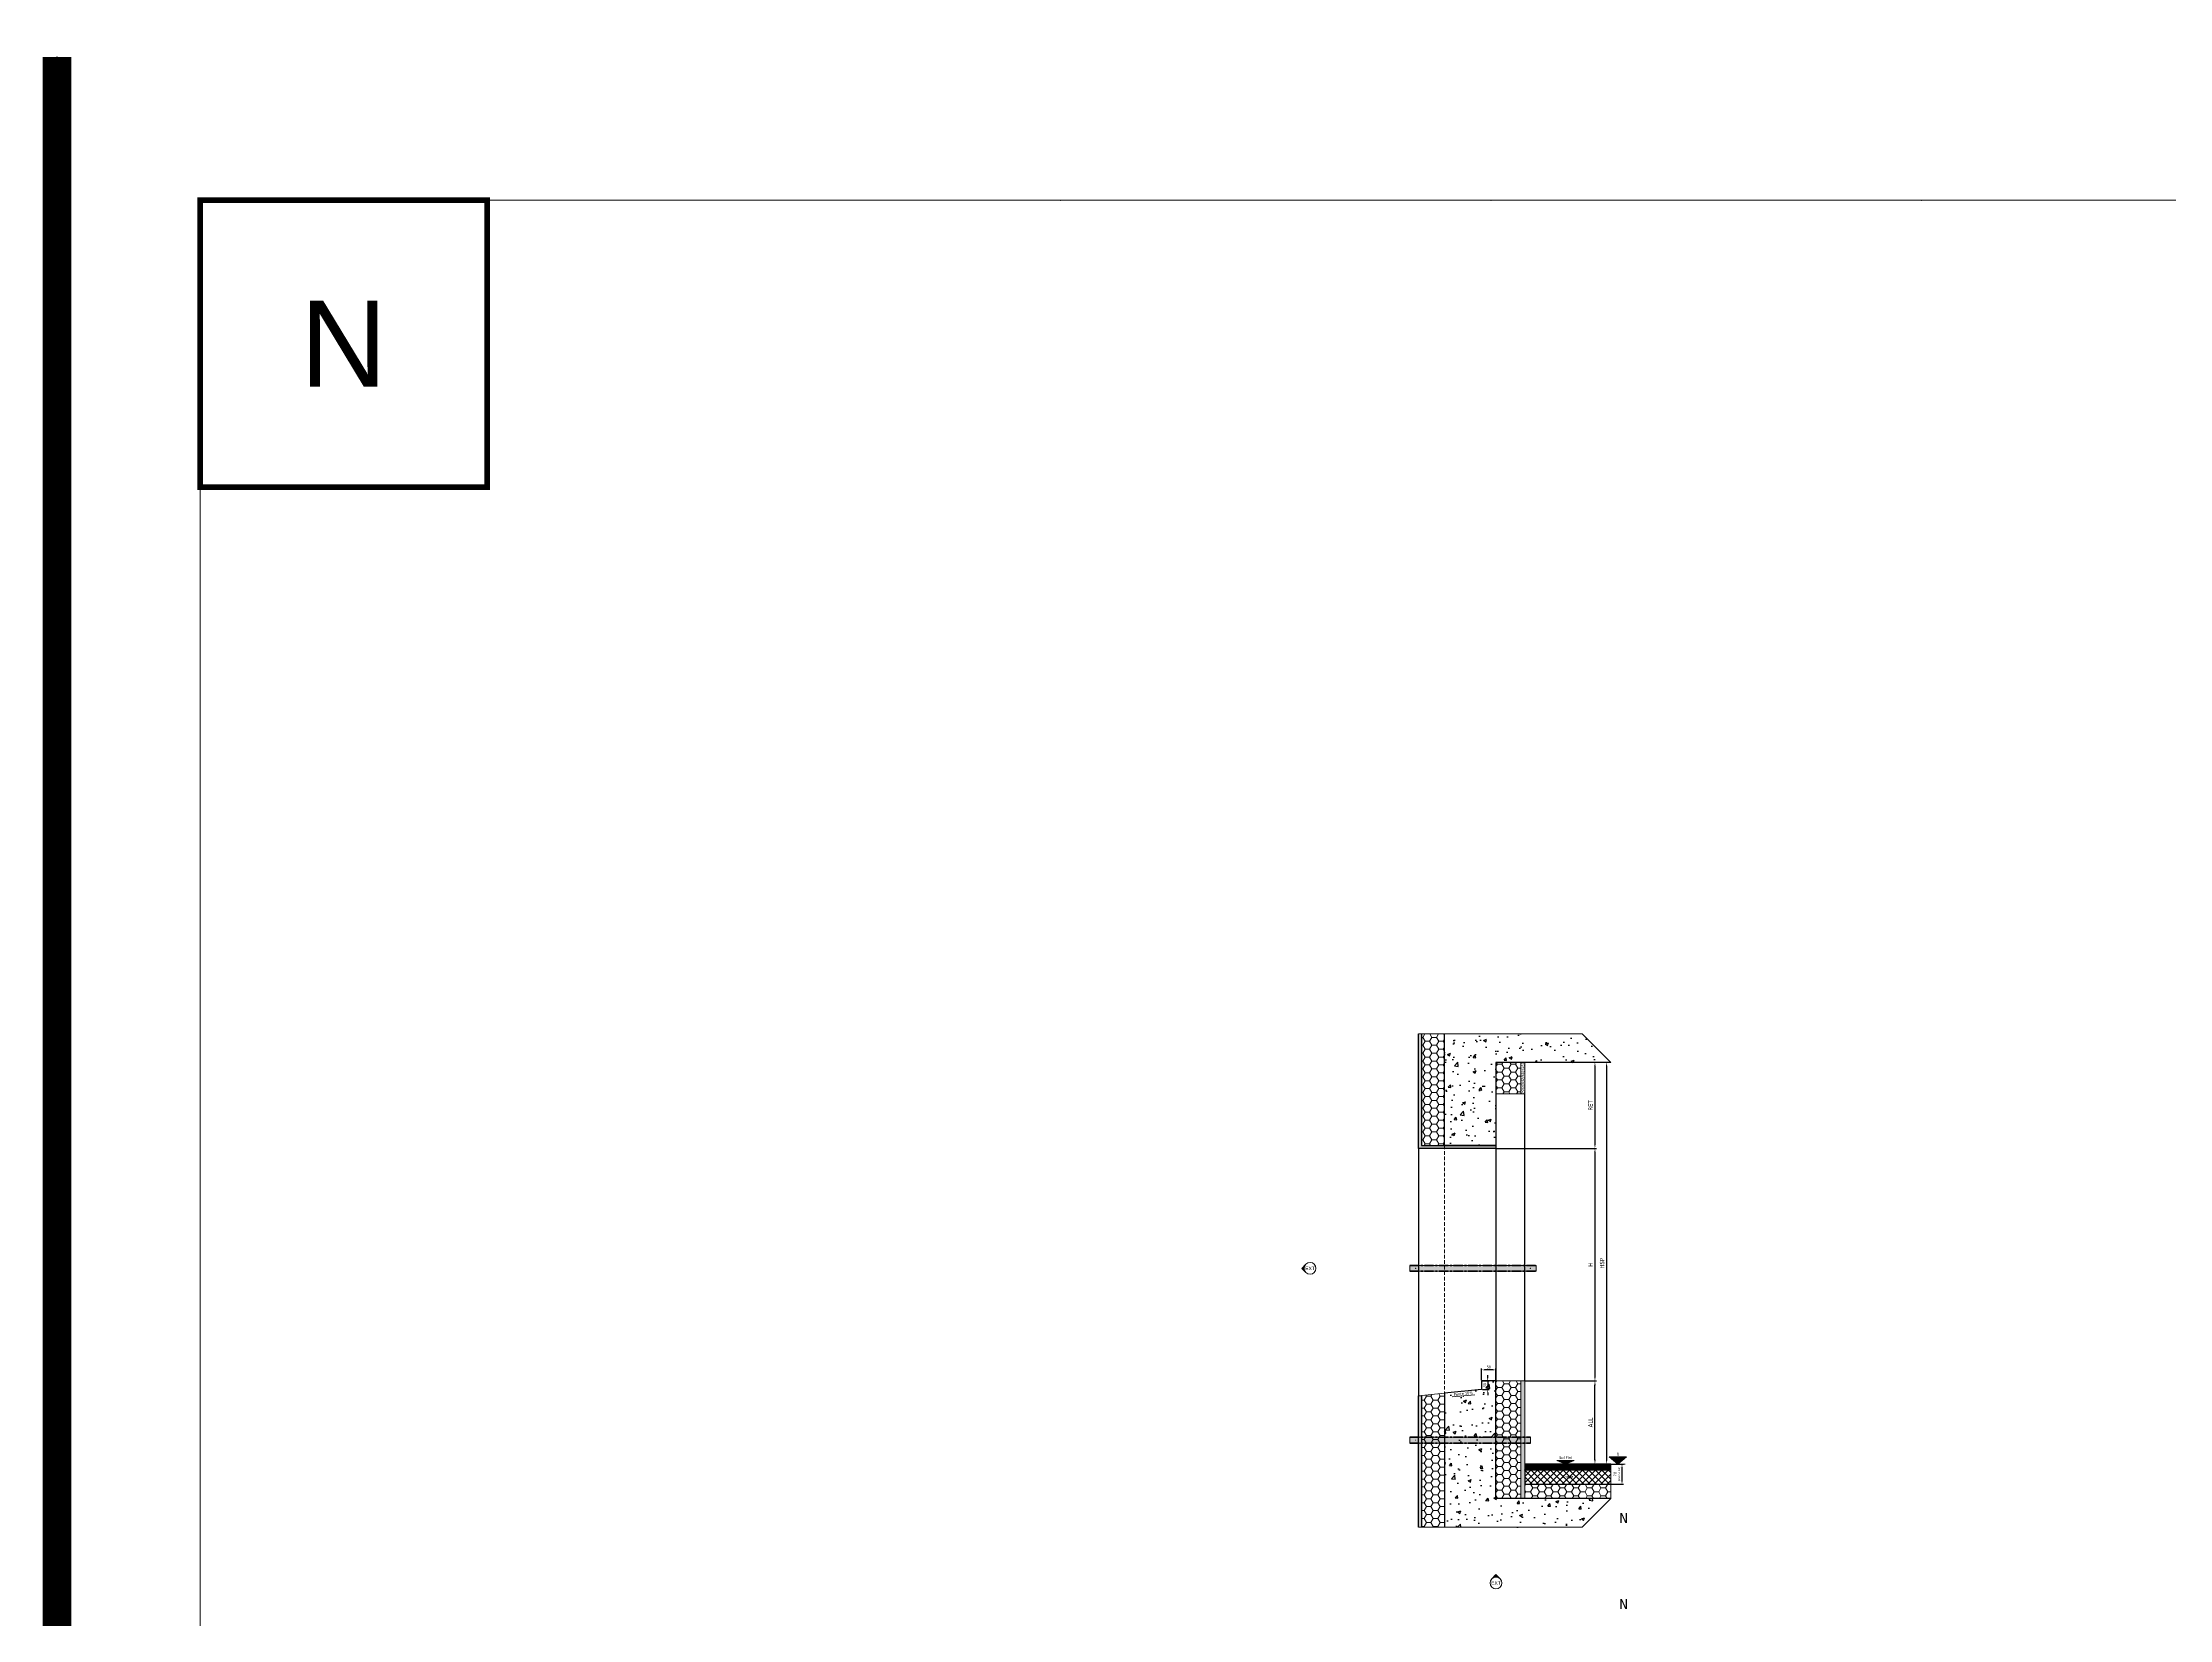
# Model space of a CAD drawing. Header units: millimetres. Extents: x -20000 to 230000, y -17405 to 25402.
# Drawn here: x 129950 to 137366, y 4552 to 10050 of the extents above; entities that cross this region are included whole.
import ezdxf
from ezdxf.enums import TextEntityAlignment as Align

# ---------------------------------------------------------------- set-up
doc = ezdxf.new("R2010")
doc.units = ezdxf.units.MM
doc.header["$PDMODE"] = 35
doc.header["$PDSIZE"] = 0.5
doc.linetypes.add('AXES', pattern=[50.800000000000004, 31.75, -6.35, 6.35, -6.35])
doc.linetypes.add('CACHE', pattern=[9.524999999999999, 6.35, -3.175])
doc.layers.get('0').update_dxf_attribs({"lineweight": 13})
doc.layers.get('Defpoints').update_dxf_attribs({"true_color": 0xc2a584})
for name, color, linetype, lineweight in [('0 - 1 (validé)', 3, 'Continuous', 13), ('1 - Axe', 1, 'AXES', 0), ('1 - BETON', 251, 'Continuous', 25), ('1 - Béton', 251, 'Continuous', 25), ('1 - Cotation', 32, 'Continuous', 13), ('1 - INTERROMPU', 253, 'CACHE', 13), ('1 - Isolant', 132, 'Continuous', 13), ('1 - Platre', 252, 'Continuous', 13), ('1 - Texte', 7, 'Continuous', 13), ('Texte', 7, 'Continuous', 13)]:
    doc.layers.add(name, color=color, linetype=linetype, lineweight=lineweight)
for name, color, linetype, lineweight, plot in [('0 - Invisible', 43, 'Continuous', 0, False), ('0 - Trame', 1, 'Continuous', 0, False), ('Non visible', 163, 'Continuous', 25, False)]:
    doc.layers.add(name, color=color, linetype=linetype, lineweight=lineweight, plot=plot)
doc.layers.add('1 - Cache', color=7, linetype='Continuous', lineweight=0, true_color=0xffffff)
doc.styles.get("Standard").update_dxf_attribs({"font": 'ARIALUNI.TTF'})
doc.styles.add('Texte Poralu', font='tahomabd.ttf')
doc.dimstyles.new('100 - 1000', dxfattribs={"dimtxt": 15, "dimasz": 15, "dimexe": 5, "dimexo": 2.5, "dimgap": 8, "dimtad": 1, "dimdec": 1, "dimtxsty": 'Texte Poralu', "dimcen": 10, "dimazin": 0, "dimtfac": 1, "dimtdec": 1, "dimtmove": 0, "dimatfit": 3, "dimfxl": 1, "dimarcsym": 0})
doc.dimstyles.new('30 - 1000', dxfattribs={"dimtxt": 10, "dimasz": 10, "dimexe": 5, "dimexo": 2.5, "dimgap": 5, "dimtad": 1, "dimdec": 1, "dimtxsty": 'Texte Poralu', "dimcen": 5, "dimazin": 0, "dimtfac": 1, "dimtdec": 1, "dimtmove": 0, "dimatfit": 3, "dimfxl": 1, "dimarcsym": 0})

# ---------------------------------------------------------------- blocks, each defined once
blk = doc.blocks.new('Cadre Coupe_Elev')
at = {"const_width": 20}
blk.add_lwpolyline([(500, 9500), (1500, 9500), (1500, 8500), (500, 8500)], close=True, dxfattribs=at)
for p in [(2000, 9500), (3500, 9500), (5000, 9500), (6500, 9500)]:
    blk.add_point(p)
at = {"layer": '0 - Trame'}
blk.add_lwpolyline([(500, 500), (9500, 500), (9500, 9500), (500, 9500)], close=True, dxfattribs=at)
for p in [(0, 10000), (10000, 10000)]:
    blk.add_point(p, dxfattribs=at)
at = {"layer": 'Defpoints'}
blk.add_point((5000, 5729.996620553562), dxfattribs=at)
at = {"color": 7}
blk.add_attdef('REPERE_1', text='', height=300, dxfattribs=at).set_placement((1000, 9000), align=Align.MIDDLE_CENTER)
at = {"layer": '1 - Texte', "color": 7}
for tag, p in [('DEFINITION1', (5000, 1200)), ('DEFINITION2', (5000, 800))]:
    blk.add_attdef(tag, text='', height=250, dxfattribs=at).set_placement(p, align=Align.MIDDLE_CENTER)
at = {"layer": 'Non visible', "style": 'Texte Poralu'}
for p in [(5447.11721373623, 4905.799125232807), (5447.11721373623, 4605.799125232807)]:
    blk.add_attdef('REPERE_2', text='', height=35, dxfattribs=at).set_placement(p, align=Align.MIDDLE_LEFT)
blk = doc.blocks.new('*U978')
at = {"layer": '1 - Isolant'}
h = blk.add_hatch(dxfattribs=at)
h.set_pattern_fill('HONEY', color=256, scale=5)
h.set_pattern_definition([(0, (-58597.14088961112, -19647.49265059401), (23.8125, 13.748153225), [15.875, -31.75]), (120, (-58597.14088961112, -19647.49265059401), (-23.81249994797095, 13.74815331511695), [15.87499999999995, -31.74999999999991]), (59.99999999999999, (-58597.14088961112, -19647.49265059401), (5.202904551637744e-08, 27.49630654011694), [-31.75, 15.875])])
h.paths.add_polyline_path([(3.579119409721092e-11, -410.0000000006777), (87.00000000082433, -410.0000000006777), (87.00000000080308, 0), (0, 0)])
at = {"layer": '1 - Platre'}
h = blk.add_hatch(dxfattribs=at)
h.set_pattern_fill('AR-SAND', color=256, scale=0.1)
h.set_pattern_definition([(37.50000000000001, (-58597.14088961112, -19647.49265059401), (-0.1600031295984046, 4.894132373293424), [0, -3.860800000000001, 0, -4.318000000000001, 0, -4.1275]), (7.499999999999999, (-58597.14088961112, -19647.49265059401), (4.495232831380027, 7.168251005683543), [0, -2.0828, 0, -3.4798, 0, -1.3335]), (327.5, (-58600.26508961112, -19647.49265059401), (7.90992370241458, 0.01437184678545691), [0, -1.27, 0, -4.572, 0, -5.969]), (317.5, (-58600.26508961112, -19647.49265059401), (7.635564524722972, 2.229293232572162), [0, -0.635, 0, -2.9972, 0, -3.429])])
h.paths.add_polyline_path([(100.0000000008316, -410.0000000006777), (100.0000000008031, 0), (87.00000000080308, 0), (87.00000000082433, -410.0000000006777)])
at = {"layer": '0 - Invisible'}
for points in [[(3.579119409721092e-11, -410.0000000006777), (87.00000000082433, -410.0000000006777)], [(87.00000000082433, -410.0000000006777), (100.0000000008316, -410.0000000006777)]]:
    blk.add_lwpolyline(points, dxfattribs=at)
at = {"layer": '1 - Isolant'}
blk.add_lwpolyline([(87.00000000082433, -410.0000000006777), (87.00000000080308, 0), (0, 0), (3.579119409721092e-11, -410.0000000006777)], dxfattribs=at)
at = {"layer": '1 - Platre'}
blk.add_lwpolyline([(100.0000000008316, -410.0000000006777), (100.0000000008031, 0), (87.00000000080308, 0), (87.00000000082433, -410.0000000006777)], dxfattribs=at)
blk = doc.blocks.new('*U199')
blk.add_hatch(color=256).paths.add_polyline_path([(25, 0), (55, 25), (-5, 25)])
blk.add_line((0, 0), (50, 0))
blk.add_lwpolyline([(25, 0), (55, 25), (-5, 25), (25, 0)])
at = {"style": 'Texte Poralu'}
blk.add_attdef('HAUTEUR', text='', height=10, dxfattribs=at).set_placement((25, 34.99999999999997), align=Align.MIDDLE_CENTER)
blk = doc.blocks.new('*U200')
blk.add_hatch(color=256).paths.add_polyline_path([(0, 0), (29.99999999999999, 12.5), (-30.00000000000001, 12.5)])
blk.add_lwpolyline([(0, 0), (29.99999999999999, 12.5), (-30.00000000000001, 12.5), (0, 0)])
at = {"layer": 'Texte', "insert": (-7.105427357601002e-15, 17.5), "char_height": 10, "attachment_point": 8, "style": 'Texte Poralu'}
blk.add_mtext('Sol Fini', dxfattribs=at)
blk = doc.blocks.new('*D1483')
at = {"color": 0, "lineweight": -2, "transparency": 16777216}
for p, q in [((135420, 5093.732209339345), (135461.8284928757, 5093.732209339345)), ((135456.8284928757, 5033.732209339347), (135456.8284928757, 5083.732209339345)), ((135419.9999999992, 5023.732209339347), (135461.8284928757, 5023.732209339347))]:
    blk.add_line(p, q, dxfattribs=at)
at = {"color": 0, "transparency": 16777216}
for points in [[(135455.161826209, 5083.732209339345), (135458.4951595423, 5083.732209339345), (135456.8284928757, 5093.732209339345)], [(135455.161826209, 5033.732209339347), (135458.4951595423, 5033.732209339347), (135456.8284928757, 5023.732209339347)]]:
    blk.add_solid(points, dxfattribs=at)
at = {"layer": 'Defpoints', "color": 0, "transparency": 16777216}
for p in [(135417.5, 5093.732209339345), (135456.8284928757, 5093.732209339345), (135417.4999999992, 5023.732209339347)]:
    blk.add_point(p, dxfattribs=at)
at = {"color": 0, "transparency": 16777216, "insert": (135439.1875705564, 5058.732209339368), "char_height": 10, "attachment_point": 5, "rotation": 90, "style": 'Texte Poralu'}
blk.add_mtext('70 \\P{\\H0.6x;(Réserve Sol)}', dxfattribs=at)
blk = doc.blocks.new('*U473')
at = {"layer": '1 - Isolant'}
h = blk.add_hatch(dxfattribs=at)
h.set_pattern_fill('HONEY', color=256, scale=5)
h.set_pattern_definition([(0, (-58597.14088961185, -19397.49265059368), (23.8125, 13.748153225), [15.875, -31.75]), (120, (-58597.14088961185, -19397.49265059368), (-23.81249994797095, 13.74815331511695), [15.87499999999993, -31.74999999999986]), (59.99999999999999, (-58597.14088961185, -19397.49265059368), (5.202904551637744e-08, 27.49630654011694), [-31.75, 15.875])])
h.paths.add_polyline_path([(9.553002256405232e-11, -300.0000000003563), (87.00000000008097, -300.0000000003563), (86.99999999999818, -190), (-1.818989403545856e-12, -190)])
at = {"layer": '1 - Platre'}
h = blk.add_hatch(dxfattribs=at)
h.set_pattern_fill('AR-SAND', color=256, scale=0.1)
h.set_pattern_definition([(37.50000000000001, (-58597.14088961185, -19397.49265059368), (-0.1600031295984046, 4.894132373293424), [0, -3.860800000000001, 0, -4.318000000000001, 0, -4.1275]), (7.499999999999999, (-58597.14088961185, -19397.49265059368), (4.495232831380027, 7.168251005683543), [0, -2.0828, 0, -3.4798, 0, -1.3335]), (327.5, (-58600.26508961185, -19397.49265059368), (7.90992370241458, 0.01437184678545691), [0, -1.27, 0, -4.572, 0, -5.969]), (317.5, (-58600.26508961185, -19397.49265059368), (7.635564524722972, 2.229293232572162), [0, -0.635, 0, -2.9972, 0, -3.429])])
h.paths.add_polyline_path([(100.0000000000882, -300.0000000003563), (99.99999999999818, -190), (86.99999999999818, -190), (87.00000000008097, -300.0000000003563)])
at = {"layer": '0 - Invisible'}
for points in [[(9.553002256405232e-11, -300.0000000003563), (87.00000000008097, -300.0000000003563)], [(87.00000000008097, -300.0000000003563), (100.0000000000882, -300.0000000003563)]]:
    blk.add_lwpolyline(points, dxfattribs=at)
at = {"layer": '1 - Isolant'}
blk.add_lwpolyline([(87.00000000008097, -300.0000000003563), (86.99999999999818, -190), (-1.818989403545856e-12, -190), (9.553002256405232e-11, -300.0000000003563)], dxfattribs=at)
at = {"layer": '1 - Platre'}
blk.add_lwpolyline([(100.0000000000882, -300.0000000003563), (99.99999999999818, -190), (86.99999999999818, -190), (87.00000000008097, -300.0000000003563)], dxfattribs=at)
blk = doc.blocks.new('*U762')
at = {"layer": '1 - Isolant'}
h = blk.add_hatch(dxfattribs=at)
h.set_pattern_fill('HONEY', color=256, scale=5, style=0)
h.set_pattern_definition([(0, (-80.00000000000003, 230.0000000003561), (23.8125, 13.748153225), [15.875, -31.75]), (120, (-80.00000000000003, 230.0000000003561), (-23.81249994797095, 13.74815331511695), [15.87499999999995, -31.74999999999989]), (59.99999999999999, (-80.00000000000003, 230.0000000003561), (5.202904551637744e-08, 27.49630654011694), [-31.75, 15.875])])
h.paths.add_polyline_path([(-80, 390.000000000357), (2.387982389955822e-14, 390.000000000357), (1.77635683940025e-15, -9.094947017729282e-13), (-80.00000000000003, -9.094947017729282e-13)])
at = {"layer": '0 - Invisible'}
blk.add_lwpolyline([(-80, 390.000000000357), (2.387982389955822e-14, 390.000000000357)], dxfattribs=at)
at = {"layer": '1 - Isolant'}
blk.add_lwpolyline([(2.387982389955822e-14, 390.000000000357), (0, 0), (0, 0), (1.77635683940025e-15, -9.094947017729282e-13), (-80.00000000000003, -9.094947017729282e-13), (-80, 390.000000000357)], dxfattribs=at)
blk = doc.blocks.new('*D1484')
at = {"layer": '1 - Cotation', "color": 0, "lineweight": -2, "transparency": 16777216}
for p, q in [((135020.0000000001, 6194.331641222818), (135367.4999999999, 6194.331641222818)), ((135362.4999999999, 6179.331641222818), (135362.4999999999, 5398.732209340043)), ((135120, 5383.732209340043), (135367.4999999999, 5383.732209340043))]:
    blk.add_line(p, q, dxfattribs=at)
at = {"layer": '1 - Cotation', "color": 0, "transparency": 16777216}
for points in [[(135359.9999999999, 6179.331641222818), (135364.9999999999, 6179.331641222818), (135362.4999999999, 6194.331641222818)], [(135359.9999999999, 5398.732209340043), (135364.9999999999, 5398.732209340043), (135362.4999999999, 5383.732209340043)]]:
    blk.add_solid(points, dxfattribs=at)
at = {"layer": 'Defpoints', "color": 0, "transparency": 16777216}
for p in [(135017.5000000001, 6194.331641222818), (135117.5, 5383.732209340043), (135362.4999999999, 5383.732209340043)]:
    blk.add_point(p, dxfattribs=at)
at = {"layer": '1 - Cotation', "color": 0, "transparency": 16777216, "insert": (135346.9999999999, 5789.031925281452), "char_height": 15, "attachment_point": 5, "rotation": 90, "style": 'Texte Poralu'}
blk.add_mtext('H', dxfattribs=at)
blk = doc.blocks.new('*D1485')
at = {"layer": '1 - Cotation', "color": 0, "lineweight": -2, "transparency": 16777216}
for p, q in [((135415.0000000002, 6494.331641222818), (135398.1672235971, 6494.331641222818)), ((135403.1672235971, 6479.331641222818), (135403.1672235971, 5108.73220933936)), ((135415, 5093.73220933936), (135398.1672235971, 5093.73220933936))]:
    blk.add_line(p, q, dxfattribs=at)
at = {"layer": '1 - Cotation', "color": 0, "transparency": 16777216}
for points in [[(135400.6672235971, 6479.331641222818), (135405.6672235971, 6479.331641222818), (135403.1672235971, 6494.331641222818)], [(135400.6672235971, 5108.73220933936), (135405.6672235971, 5108.73220933936), (135403.1672235971, 5093.73220933936)]]:
    blk.add_solid(points, dxfattribs=at)
at = {"layer": 'Defpoints', "color": 0, "transparency": 16777216}
for p in [(135417.5000000002, 6494.331641222818), (135403.1672235971, 5093.73220933936), (135417.5, 5093.73220933936)]:
    blk.add_point(p, dxfattribs=at)
at = {"layer": '1 - Cotation', "color": 0, "transparency": 16777216, "insert": (135387.3952289699, 5794.03192528111), "char_height": 15, "attachment_point": 5, "rotation": 90, "style": 'Texte Poralu'}
blk.add_mtext('HSP', dxfattribs=at)
blk = doc.blocks.new('*U876')
at = {"layer": '1 - BETON'}
h = blk.add_hatch(dxfattribs=at)
h.set_pattern_fill('CONCRETE', color=256, scale=15, style=0, pattern_type=2)
h.set_pattern_definition([(49.99999999999999, (119.9999999999999, -9.999999999643038), (107.589027390113, -9.412820247389266), [11.25, -123.75]), (355, (119.9999999999999, -9.999999999643038), (-20.81270004195, 112.8288200550018), [9, -99]), (100.4514, (128.965752, -10.78440099964304), (86.77640725710323, 103.415931309143), [9.5610285, -105.1713168]), (46.18420000000002, (119.9999999999999, 20.00000000035696), (160.0861572938467, -24.82785214935271), [16.87499999999984, -185.6249999999987]), (96.6356, (133.34051175, 17.93100395035695), (140.1994058323055, 146.1176806350663), [14.3415432, -157.75695]), (351.1842, (119.9999999999999, 20.00000000035696), (140.1992917700441, 146.1177901387987), [13.5, -148.5]), (21, (134.9999999999999, 12.50000000035696), (89.53605781776925, -60.39283359980082), [11.25, -123.75]), (326.0000000000001, (134.9999999999999, 12.50000000035696), (36.49729978823726, 108.772506757028), [9, -99]), (71.4514, (142.46133495, 7.467259100356969), (126.0333942872235, 48.37957450649286), [9.5610285, -105.1713168]), (37.50000000000001, (119.9999999999999, -9.999999999643038), (1.8239782975936, 49.93407807469672), [0, -97.8, 0, -100.5, 0, -99.375]), (7.499999999999999, (119.9999999999999, -9.999999999643038), (39.46043061632229, 59.16175678235403), [0, -57.3, 0, -95.55, 0, -37.875]), (327.5, (86.54999999999995, -9.999999999643038), (80.07336542586135, -3.383230760156963), [0, -37.5, 0, -117, 0, -155.25]), (317.5, (71.54999999999997, -9.999999999643038), (87.47792540135794, 15.01574734984766), [0, -48.75, 0, -77.69999999999999, 0, -110.25])])
h.paths.add_polyline_path([(400, 290.000000000357), (300, 390.000000000357), (-180, 390.000000000357), (-180, 0), (0, 0), (0, 290.000000000357)])
at = {"layer": '0 - Invisible'}
blk.add_lwpolyline([(400, 290.000000000357), (300, 390.000000000357), (-180, 390.000000000357)], dxfattribs=at)
at = {"layer": '1 - BETON'}
blk.add_lwpolyline([(400, 290.000000000357), (0, 290.000000000357), (0, 0), (-180, 0), (-180, 390.000000000357)], dxfattribs=at)
blk = doc.blocks.new('*U198')
h = blk.add_hatch(color=256)
edge = h.paths.add_edge_path()
edge.add_line((-29.16815472393788, 0), (-14.58407736197061, -14.58407736196894))
edge.add_arc((1.326938559031987e-11, 1.103117597267556e-11), 20.62500000001327, 180.0000000000306, 224.9999999999923, ccw=False)
edge.add_arc((8.125056183416746e-12, -8.900435943814955e-12), 20.62500000000813, 135.0000000000017, 179.9999999999753, ccw=False)
edge.add_line((-14.58407736197061, 14.58407736196894), (-29.16815472393788, 0))
for p, q in [((-14.58407736197061, 14.58407736196894), (-29.16815472393787, 0.001705469134321902)), ((-29.16815472393787, 0.001705469134321902), (-14.58407736196841, -14.58407736197114))]:
    blk.add_line(p, q)
blk.add_circle((0, 0), 20.625)
at = {"insert": (0, 0), "char_height": 12.5, "attachment_point": 5}
blk.add_mtext('EXT', dxfattribs=at)
blk = doc.blocks.new('*D1486')
at = {"layer": '1 - Cotation', "color": 0, "lineweight": -2, "transparency": 16777216}
for p, q in [((135415.0000000001, 6494.331641222801), (135357.4999999999, 6494.331641222801)), ((135362.4999999999, 6479.331641222801), (135362.4999999999, 6209.331641222818)), ((135020.0000000001, 6194.331641222818), (135367.4999999999, 6194.331641222818))]:
    blk.add_line(p, q, dxfattribs=at)
at = {"layer": '1 - Cotation', "color": 0, "transparency": 16777216}
for points in [[(135359.9999999999, 6479.331641222801), (135364.9999999999, 6479.331641222801), (135362.4999999999, 6494.331641222801)], [(135359.9999999999, 6209.331641222818), (135364.9999999999, 6209.331641222818), (135362.4999999999, 6194.331641222818)]]:
    blk.add_solid(points, dxfattribs=at)
at = {"layer": 'Defpoints', "color": 0, "transparency": 16777216}
for p in [(135417.5000000001, 6494.331641222801), (135017.5000000001, 6194.331641222818), (135362.4999999999, 6194.331641222818)]:
    blk.add_point(p, dxfattribs=at)
at = {"layer": '1 - Cotation', "color": 0, "transparency": 16777216, "insert": (135346.9999999999, 6344.331641222831), "char_height": 15, "attachment_point": 5, "rotation": 90, "style": 'Texte Poralu'}
blk.add_mtext('RET', dxfattribs=at)
blk = doc.blocks.new('*U979')
at = {"layer": '1 - Isolant'}
h = blk.add_hatch(dxfattribs=at)
h.set_pattern_fill('HONEY', color=256, scale=5, style=0)
h.set_pattern_definition([(0, (19.99999999999997, -265.0000000007622), (23.8125, 13.748153225), [15.875, -31.75]), (120, (19.99999999999997, -265.0000000007622), (-23.81249994797095, 13.74815331511695), [15.87499999999991, -31.74999999999983]), (59.99999999999999, (19.99999999999997, -265.0000000007622), (5.202904551637744e-08, 27.49630654011694), [-31.75, 15.875])])
h.paths.add_polyline_path([(-8.578650828041211e-14, -467.0000000007622), (0, 0), (-79.99999999999994, -7.999999999999996), (-80, -467.0000000007622)])
at = {"layer": '0 - Invisible'}
blk.add_lwpolyline([(-80, -467.0000000007622), (-8.578650828041211e-14, -467.0000000007622)], dxfattribs=at)
at = {"layer": '1 - Isolant'}
blk.add_lwpolyline([(-8.578650828041211e-14, -467.0000000007622), (0, 0), (-79.99999999999994, -7.999999999999996), (-80, -467.0000000007622)], dxfattribs=at)
blk = doc.blocks.new('*D1496')
at = {"layer": '1 - Cotation', "color": 0, "lineweight": -2, "transparency": 16777216}
for p, q in [((134967.4999999992, 5386.232209340043), (134967.4999999992, 5427.270608075254)), ((135007.4999999992, 5422.270608075254), (134977.4999999992, 5422.270608075254)), ((135017.4999999992, 5386.232209340043), (135017.4999999992, 5427.270608075254))]:
    blk.add_line(p, q, dxfattribs=at)
at = {"layer": '1 - Cotation', "color": 0, "transparency": 16777216}
for points in [[(134977.4999999992, 5423.937274741921), (134977.4999999992, 5420.603941408587), (134967.4999999992, 5422.270608075254)], [(135007.4999999992, 5423.937274741921), (135007.4999999992, 5420.603941408587), (135017.4999999992, 5422.270608075254)]]:
    blk.add_solid(points, dxfattribs=at)
at = {"layer": 'Defpoints', "color": 0, "transparency": 16777216}
for p in [(134967.4999999992, 5422.270608075254), (134967.4999999992, 5383.732209340043), (135017.4999999992, 5383.732209340043)]:
    blk.add_point(p, dxfattribs=at)
at = {"layer": '1 - Cotation', "color": 0, "transparency": 16777216, "insert": (134992.4999999992, 5432.475443535294), "char_height": 10, "attachment_point": 5, "style": 'Texte Poralu'}
blk.add_mtext('50', dxfattribs=at)
blk = doc.blocks.new('*D1497')
at = {"layer": '1 - Cotation', "color": 0, "lineweight": -2, "transparency": 16777216}
for p, q in [((134969.9999999992, 5383.732209340043), (134993.5125077414, 5383.732209340043)), ((134969.9999999992, 5353.732209340043), (134993.5125077414, 5353.732209340043)), ((134988.5125077414, 5393.732209340043), (134988.5125077414, 5403.732209340043)), ((134988.5125077414, 5383.732209340043), (134988.5125077414, 5353.732209340043)), ((134988.5125077414, 5343.732209340043), (134988.5125077414, 5333.732209340043))]:
    blk.add_line(p, q, dxfattribs=at)
at = {"layer": '1 - Cotation', "color": 0, "transparency": 16777216}
for points in [[(134986.8458410747, 5393.732209340043), (134990.1791744081, 5393.732209340043), (134988.5125077414, 5383.732209340043)], [(134986.8458410747, 5343.732209340043), (134990.1791744081, 5343.732209340043), (134988.5125077414, 5353.732209340043)]]:
    blk.add_solid(points, dxfattribs=at)
at = {"layer": 'Defpoints', "color": 0, "transparency": 16777216}
for p in [(134967.4999999992, 5383.732209340043), (134967.4999999992, 5353.732209340043), (134988.5125077414, 5353.732209340043)]:
    blk.add_point(p, dxfattribs=at)
at = {"layer": '1 - Cotation', "color": 0, "transparency": 16777216, "insert": (134978.304314323, 5368.732209340065), "char_height": 10, "attachment_point": 5, "rotation": 90, "style": 'Texte Poralu'}
blk.add_mtext('30', dxfattribs=at)
blk = doc.blocks.new('*D1487')
at = {"layer": '1 - Cotation', "color": 0, "lineweight": -2, "transparency": 16777216}
for p, q in [((135120, 5383.732209340043), (135367.4999999999, 5383.732209340043)), ((135362.4999999999, 5108.73220933936), (135362.4999999999, 5368.732209340043)), ((135415, 5093.73220933936), (135357.4999999999, 5093.73220933936))]:
    blk.add_line(p, q, dxfattribs=at)
at = {"layer": '1 - Cotation', "color": 0, "transparency": 16777216}
for points in [[(135359.9999999999, 5368.732209340043), (135364.9999999999, 5368.732209340043), (135362.4999999999, 5383.732209340043)], [(135359.9999999999, 5108.73220933936), (135364.9999999999, 5108.73220933936), (135362.4999999999, 5093.73220933936)]]:
    blk.add_solid(points, dxfattribs=at)
at = {"layer": 'Defpoints', "color": 0, "transparency": 16777216}
for p in [(135117.5, 5383.732209340043), (135362.4999999999, 5383.732209340043), (135417.5, 5093.73220933936)]:
    blk.add_point(p, dxfattribs=at)
at = {"layer": '1 - Cotation', "color": 0, "transparency": 16777216, "insert": (135346.9999999999, 5238.732209339723), "char_height": 15, "attachment_point": 5, "rotation": 90, "style": 'Texte Poralu'}
blk.add_mtext('ALL', dxfattribs=at)
blk = doc.blocks.new('*U763')
at = {"layer": '1 - BETON'}
h = blk.add_hatch(dxfattribs=at)
h.set_pattern_fill('AR-SAND', color=256, scale=0.1)
h.set_pattern_definition([(37.50000000000001, (-190.0000000003577, -60.00000000000011), (-0.1600031295984046, 4.894132373293424), [0, -3.860800000000001, 0, -4.318000000000001, 0, -4.1275]), (7.499999999999999, (-190.0000000003577, -60.00000000000011), (4.495232831380027, 7.168251005683543), [0, -2.0828, 0, -3.4798, 0, -1.3335]), (327.5, (-193.1242000003577, -60.00000000000011), (7.90992370241458, 0.01437184678545762), [0, -1.27, 0, -4.572, 0, -5.969]), (317.5, (-193.1242000003577, -60.00000000000011), (7.635564524722972, 2.229293232572163), [0, -0.635, 0, -2.9972, 0, -3.429])])
h.paths.add_polyline_path([(-390.0000000003581, 10), (-390.0000000003581, 0), (0, 0), (3.943512183468556e-13, -260.0000000000001), (10.00000000000039, -260.0000000000001), (10, 10)])
at = {"layer": '0 - Invisible'}
blk.add_lwpolyline([(-390.0000000003581, 10), (-390.0000000003581, 0)], dxfattribs=at)
at = {"layer": '1 - BETON'}
blk.add_lwpolyline([(-390.0000000003581, 0), (0, 0), (3.943512183468556e-13, -260.0000000000001), (10.00000000000039, -260.0000000000001), (10, 10), (-390.0000000003581, 10)], dxfattribs=at)
blk = doc.blocks.new('*U980')
at = {"layer": '1 - BETON'}
h = blk.add_hatch(dxfattribs=at)
h.set_pattern_fill('AR-SAND', color=256, scale=0.1)
h.set_pattern_definition([(37.50000000000001, (6.963318810448982e-13, -260.0000000007622), (-0.1600031295984046, 4.894132373293424), [0, -3.860800000000001, 0, -4.318000000000001, 0, -4.1275]), (7.499999999999999, (6.963318810448982e-13, -260.0000000007622), (4.495232831380027, 7.168251005683543), [0, -2.0828, 0, -3.4798, 0, -1.3335]), (327.5, (-3.124199999999304, -260.0000000007622), (7.90992370241458, 0.01437184678545762), [0, -1.27, 0, -4.572, 0, -5.969]), (317.5, (-3.124199999999304, -260.0000000007622), (7.635564524722972, 2.229293232572163), [0, -0.635, 0, -2.9972, 0, -3.429])])
h.paths.add_polyline_path([(10.00000000000066, -459.0000000007622), (10, -1), (0, 0), (6.595924770704775e-13, -459.0000000007622)])
at = {"layer": '0 - Invisible'}
blk.add_line((6.595924770704775e-13, -459.0000000007622), (10.00000000000066, -459.0000000007622), dxfattribs=at)
at = {"layer": '1 - BETON'}
blk.add_lwpolyline([(10.00000000000066, -459.0000000007622), (10, -1), (0, 0), (6.595924770704775e-13, -459.0000000007622)], dxfattribs=at)
blk = doc.blocks.new('*U189')
h = blk.add_hatch(color=256)
edge = h.paths.add_edge_path()
edge.add_line((-2.072522045462071e-13, 29.16815472393788), (-14.58407736196905, 14.58407736197051))
edge.add_arc((1.103117597267565e-11, -1.326938559031979e-11), 20.62500000001327, 90.00000000003098, 134.9999999999927, ccw=False)
edge.add_arc((-8.900435943814897e-12, -8.125056183416809e-12), 20.62500000000813, 45.00000000000222, 89.99999999997573, ccw=False)
edge.add_line((14.58407736196884, 14.58407736197071), (-2.060573933704291e-13, 29.16815472393788))
for p, q in [((0.00170546913411465, 29.16815472393787), (-14.58407736197124, 14.58407736196831)), ((14.58407736196884, 14.58407736197071), (0.00170546913411465, 29.16815472393787))]:
    blk.add_line(p, q)
blk.add_circle((0, 0), 20.625)
at = {"insert": (0, 0), "char_height": 12.5, "attachment_point": 5}
blk.add_mtext('EXT', dxfattribs=at)
blk = doc.blocks.new('*U438')
at = {"layer": '1 - Béton'}
h = blk.add_hatch(dxfattribs=at)
h.set_pattern_fill('ANSI31', color=256, scale=0.5, angle=135)
h.set_pattern_definition([(180, (199.9999999999554, 19.99999999999773), (-3.33066907387547e-16, -1.5875), [])])
h.paths.add_polyline_path([(0, 100), (299.9999999999554, 99.99999999999545), (299.9999999999554, 119.9999999999955), (0, 120)])
h = blk.add_hatch(dxfattribs=at)
h.set_pattern_fill('ANSI37', color=256, scale=5)
h.set_pattern_definition([(45, (199.9999999999554, 9.999999999997726), (-11.22532015133644, 11.22532015133644), []), (135, (199.9999999999554, 9.999999999997726), (-11.22532015133644, -11.22532015133644), [])])
h.paths.add_polyline_path([(0, 50), (299.9999999999554, 49.99999999999545), (299.9999999999554, 99.99999999999545), (0, 100)])
h.paths.add_polyline_path([(125.9083277367138, 65.81766286097815), (173.9506380120663, 65.81766286097815), (173.9506380120663, 87.41940899932604), (125.9083277367138, 87.41940899932604)], flags=24)
at = {"layer": '1 - Isolant'}
h = blk.add_hatch(dxfattribs=at)
h.set_pattern_fill('HONEY', color=256, scale=5)
h.set_pattern_definition([(0, (199.9999999999554, 19.99999999999773), (23.8125, 13.748153225), [15.875, -31.75]), (120, (199.9999999999554, 19.99999999999773), (-23.81249994797095, 13.74815331511695), [15.87499999999995, -31.74999999999991]), (59.99999999999999, (199.9999999999554, 19.99999999999773), (5.202904551637744e-08, 27.49630654011694), [-31.75, 15.875])])
h.paths.add_polyline_path([(0, 0), (299.9999999999554, -6.821210263295947e-12), (299.9999999999554, 49.99999999999545), (0, 50)])
at = {"layer": '0 - Invisible'}
for points in [[(0, 100), (299.9999999999554, 99.99999999999545), (299.9999999999554, 119.9999999999955), (0, 120), (0, 100)], [(0, 50), (299.9999999999554, 49.99999999999545), (299.9999999999554, 99.99999999999545), (0, 100), (0, 50)], [(0, 0), (299.9999999999554, -6.821210263295947e-12), (299.9999999999554, 49.99999999999545), (0, 50), (0, 0)]]:
    blk.add_lwpolyline(points, dxfattribs=at)
at = {"layer": '1 - Béton'}
for points in [[(299.9999999999554, 119.9999999999955), (0, 120), (0, 100), (299.9999999999554, 99.99999999999545)], [(299.9999999999554, 99.99999999999545), (0, 100), (0, 50), (299.9999999999554, 49.99999999999545)]]:
    blk.add_lwpolyline(points, dxfattribs=at)
at = {"layer": '1 - Isolant'}
blk.add_lwpolyline([(299.9999999999554, 49.99999999999545), (0, 50), (0, 0), (299.9999999999554, -6.821210263295947e-12)], dxfattribs=at)
at = {"insert": (149.9999999999777, 74.99999999999763), "char_height": 10, "attachment_point": 5, "style": 'Texte Poralu'}
blk.add_mtext_dynamic_manual_height_columns('Chape', width=39.78362779687997, gutter_width=50, heights=[0], dxfattribs=at)
blk = doc.blocks.new('*U225')
at = {"layer": '1 - Cache'}
blk.add_hatch(color=256, dxfattribs=at).paths.add_polyline_path([(-20, -10), (400.0000000000182, -10), (400.0000000000182, 10), (-20, 10)])
at = {"layer": '0 - Invisible'}
blk.add_lwpolyline([(-20, -10), (400.0000000000182, -10), (400.0000000000182, 10), (-20, 10)], close=True, dxfattribs=at)
for p in [(0, 0), (380.0000000000182, 0)]:
    blk.add_point(p, dxfattribs=at)
at = {"layer": '1 - Axe', "lineweight": 50}
for p, q in [((-20, 10), (400.0000000000182, 10)), ((-20, -10), (400.0000000000182, -10))]:
    blk.add_line(p, q, dxfattribs=at)
blk = doc.blocks.new('*U439')
at = {"layer": '1 - Cache'}
blk.add_hatch(color=256, dxfattribs=at).paths.add_polyline_path([(-20, -10), (419.999999999899, -10), (419.999999999899, 10), (-20, 10)])
at = {"layer": '0 - Invisible'}
blk.add_lwpolyline([(-20, -10), (419.999999999899, -10), (419.999999999899, 10), (-20, 10)], close=True, dxfattribs=at)
for p in [(0, 0), (399.999999999899, 0)]:
    blk.add_point(p, dxfattribs=at)
at = {"layer": '1 - Axe', "lineweight": 50}
for p, q in [((-20, 10), (419.999999999899, 10)), ((-20, -10), (419.999999999899, -10))]:
    blk.add_line(p, q, dxfattribs=at)
blk = doc.blocks.new('*U1521')
at = {"layer": '0 - Invisible'}
for p in [(0, 0), (1.782078862990602, -17.82078862990238)]:
    blk.add_point(p, dxfattribs=at)
at = {"layer": 'Texte', "insert": (1.284560267886263, -12.84560267885354), "char_height": 10, "attachment_point": 8, "rotation": 5.710593137499643, "style": 'Texte Poralu'}
blk.add_mtext('Pente 10%', dxfattribs=at)
at = {"layer": 'Texte'}
blk.add_leader([(-38.26816804295959, -19.31334441521903), (41.33480717384009, -11.3530468935387)], dimstyle='30 - 1000', override={"dimgap": 2, "dimtad": 0}, dxfattribs=at)
blk = doc.blocks.new('*U977')
at = {"layer": '1 - BETON'}
h = blk.add_hatch(dxfattribs=at)
h.set_pattern_fill('CONCRETE', color=256, scale=15, style=0, pattern_type=2)
h.set_pattern_definition([(49.99999999999999, (110.0000000008331, -107.0000000005912), (107.589027390113, -9.412820247389266), [11.25, -123.75]), (355, (110.0000000008331, -107.0000000005912), (-20.81270004195, 112.8288200550018), [9, -99]), (100.4514, (118.9657520008331, -107.7844010005912), (86.77640725710323, 103.415931309143), [9.5610285, -105.1713168]), (46.18420000000002, (110.0000000008331, -77.00000000059117), (160.0861572938467, -24.82785214935271), [16.87499999999967, -185.6249999999973]), (96.6356, (123.3405117508331, -79.06899605059118), (140.1994058323055, 146.1176806350663), [14.3415432, -157.75695]), (351.1842, (110.0000000008331, -77.00000000059117), (140.1992917700441, 146.1177901387987), [13.5, -148.5]), (21, (125.0000000008331, -84.50000000059117), (89.53605781776925, -60.39283359980082), [11.25, -123.75]), (326.0000000000001, (125.0000000008331, -84.50000000059117), (36.49729978823726, 108.772506757028), [9, -99]), (71.4514, (132.4613349508331, -89.53274090059114), (126.0333942872235, 48.37957450649286), [9.5610285, -105.1713168]), (37.50000000000001, (110.0000000008331, -107.0000000005912), (1.8239782975936, 49.93407807469672), [0, -97.8, 0, -100.5, 0, -99.375]), (7.499999999999999, (110.0000000008331, -107.0000000005912), (39.46043061632229, 59.16175678235403), [0, -57.3, 0, -95.55, 0, -37.875]), (327.5, (76.5500000008331, -107.0000000005912), (80.07336542586135, -3.383230760156963), [0, -37.5, 0, -117, 0, -155.25]), (317.5, (61.55000000083309, -107.0000000005912), (87.47792540135794, 15.01574734984766), [0, -48.75, 0, -77.69999999999999, 0, -110.25])])
h.paths.add_polyline_path([(-143.1519566087397, -56.47670254198381), (-153.2681680425412, -55.8133444151772), (-143.483635672143, -53.15991190795052)], flags=8)
edge = h.paths.add_edge_path(flags=0)
edge.add_line((-143.3177961404413, -54.81830722496716), (-73.66519282574154, -47.85304689349687))
h.paths.add_polyline_path([(-154.6117021398676, -58.5934676324843), (-72.09846032577867, -50.34214345107541), (-74.24791440389178, -28.84760266994424), (-156.7611562179807, -37.09892685135313)], flags=24)
h.paths.add_polyline_path([(400, -410.0000000006785), (300.0000000000036, -510.0000000006748), (-179.9999999991669, -510.0000000006785), (-179.9999999991633, -42.99999999991633), (-50, -30), (-50, 0), (0, 0), (0, -410.0000000006785)])
at = {"layer": '0 - Invisible'}
blk.add_lwpolyline([(400, -410.0000000006785), (300.0000000000036, -510.0000000006748), (-179.9999999991669, -510.0000000006785)], dxfattribs=at)
at = {"layer": '1 - BETON'}
blk.add_lwpolyline([(400, -410.0000000006785), (0, -410.0000000006785), (0, 0), (-50, 0), (-50, -30), (-179.9999999991633, -42.99999999991633), (-179.9999999991669, -510.0000000006785)], dxfattribs=at)
blk.add_blockref('*U1521', (-114.9999999995816, -36.49999999995816))

msp = doc.modelspace()

# ---------------------------------------------------------------- linework, layer by layer
at = {"const_width": 100}
msp.add_lwpolyline([(130000, -10000), (130000, 10000)], dxfattribs=at)
at = {"layer": '1 - BETON', "ltscale": 2}
msp.add_line((135117.4999999992, 5383.732209340043), (135117.5000000001, 6384.331641222816), dxfattribs=at)
at = {"layer": '1 - BETON'}
msp.add_line((134747.5000000001, 6194.331641222816), (134747.5000000001, 5331.732209340127), dxfattribs=at)
at = {"layer": '1 - BETON', "ltscale": 2}
msp.add_lwpolyline([(135017.5000000001, 6204.331641222818), (135017.4999999992, 5383.732209340043), (135017.4999999992, 5383.732209340043)], dxfattribs=at)
at = {"layer": '1 - INTERROMPU', "ltscale": 2}
msp.add_line((134837.5000000001, 6204.331641222816), (134837.5000000001, 5340.732209340127), dxfattribs=at)

# ---------------------------------------------------------------- block references
at = {"xscale": -1}
for name, p, rotation in [('*U763', (134757.5000000001, 6204.331641222816), 90.0000000000005), ('*U473', (135017.5000000001, 6194.331641222816), 180)]:
    msp.add_blockref(name, p, dxfattribs=dict(at, rotation=rotation))
for name, p in [('*U762', (134837.5000000001, 6204.331641222816)), ('*U876', (135017.5000000001, 6204.331641222816)), ('*U198', (134369.1681301671, 5776.285336219351)), ('*U439', (134737.5000000001, 5776.281925281084)), ('*U979', (134837.5000000001, 5340.732209340127)), ('*U977', (135017.4999999992, 5383.732209340043)), ('*U978', (135017.4999999992, 5383.732209340043)), ('*U225', (134737.5000000001, 5177.244360944373)), ('*U438', (135117.5, 4973.732209339365)), ('*U189', (135017.5016528884, 4679.328465829611))]:
    msp.add_blockref(name, p)
msp.add_blockref('*U980', (134757.5000000001, 5332.732209340127), dxfattribs=at)
at = {"layer": '0 - 1 (validé)'}
msp.add_blockref('Cadre Coupe_Elev', (120000, 0), dxfattribs=at)
ref = msp.add_blockref('Cadre Coupe_Elev', (130000, 0), dxfattribs=at)
ref.add_attrib('REPERE_1', 'N', dxfattribs={"layer": '0', "color": 7, "height": 300}).set_placement((131000, 9000), align=Align.MIDDLE_CENTER)
ref.add_attrib('REPERE_2', 'N', dxfattribs={"layer": 'Non visible', "height": 35, "style": 'Texte Poralu'}).set_placement((135447.1172137362, 4905.799125232807), align=Align.MIDDLE_LEFT)
ref.add_attrib('REPERE_2', 'N', dxfattribs={"layer": 'Non visible', "height": 35, "style": 'Texte Poralu'}).set_placement((135447.1172137362, 4605.799125232807), align=Align.MIDDLE_LEFT)
at = {"layer": 'Texte'}
msp.add_blockref('*U200', (135260, 5093.732209339361), dxfattribs=at)
msp.add_blockref('*U199', (135417.5, 5093.732209339345), dxfattribs=at).add_auto_attribs({'HAUTEUR': '0'})

# ---------------------------------------------------------------- dimensions: what is measured, and where the dimension line sits
dim = msp.add_linear_dim(base=(135456.8284928757, 5093.732209339345), p1=(135417.4999999992, 5023.732209339347), p2=(135417.5, 5093.732209339345), angle=90, text='<> \\P{\\H0.6x;(Réserve Sol)}', dimstyle='30 - 1000')
dim.commit()
dim.dimension.update_dxf_attribs({"geometry": '*D1483', "text_midpoint": (135439.1875705564, 5058.732209339368)})
at = {"layer": '1 - Cotation'}
for base, p1, p2, angle, text, picture, middle in [((135362.4999999999, 6194.331641222818), (135417.5000000001, 6494.331641222801), (135017.5000000001, 6194.331641222818), 270, 'RET', '*D1486', (135346.9999999999, 6344.331641222831)), ((135403.1672235971, 5093.73220933936), (135417.5000000002, 6494.331641222818), (135417.5, 5093.73220933936), 90, 'HSP', '*D1485', (135387.3952289699, 5794.03192528111)), ((135362.4999999999, 5383.732209340043), (135017.5000000001, 6194.331641222818), (135117.5, 5383.732209340043), 90, 'H', '*D1484', (135346.9999999999, 5789.031925281452)), ((135362.4999999999, 5383.732209340043), (135417.5, 5093.73220933936), (135117.5, 5383.732209340043), 90, 'ALL', '*D1487', (135346.9999999999, 5238.732209339723))]:
    dim = msp.add_linear_dim(base=base, p1=p1, p2=p2, angle=angle, text=text, dimstyle='100 - 1000', dxfattribs=at)
    dim.commit()
    dim.dimension.update_dxf_attribs({"geometry": picture, "text_midpoint": middle})
dim = msp.add_linear_dim(base=(134967.4999999992, 5422.270608075254), p1=(135017.4999999992, 5383.732209340043), p2=(134967.4999999992, 5383.732209340043), dimstyle='30 - 1000', dxfattribs=at)
dim.commit()
dim.dimension.update_dxf_attribs({"geometry": '*D1496', "text_midpoint": (134992.4999999992, 5432.475443535294)})
dim = msp.add_linear_dim(base=(134988.5125077414, 5353.732209340043), p1=(134967.4999999992, 5383.732209340043), p2=(134967.4999999992, 5353.732209340043), angle=90, dimstyle='30 - 1000', dxfattribs=at)
dim.commit()
dim.dimension.update_dxf_attribs({"geometry": '*D1497', "text_midpoint": (134978.304314323, 5368.732209340065)})

doc.saveas('drawing.dxf')
